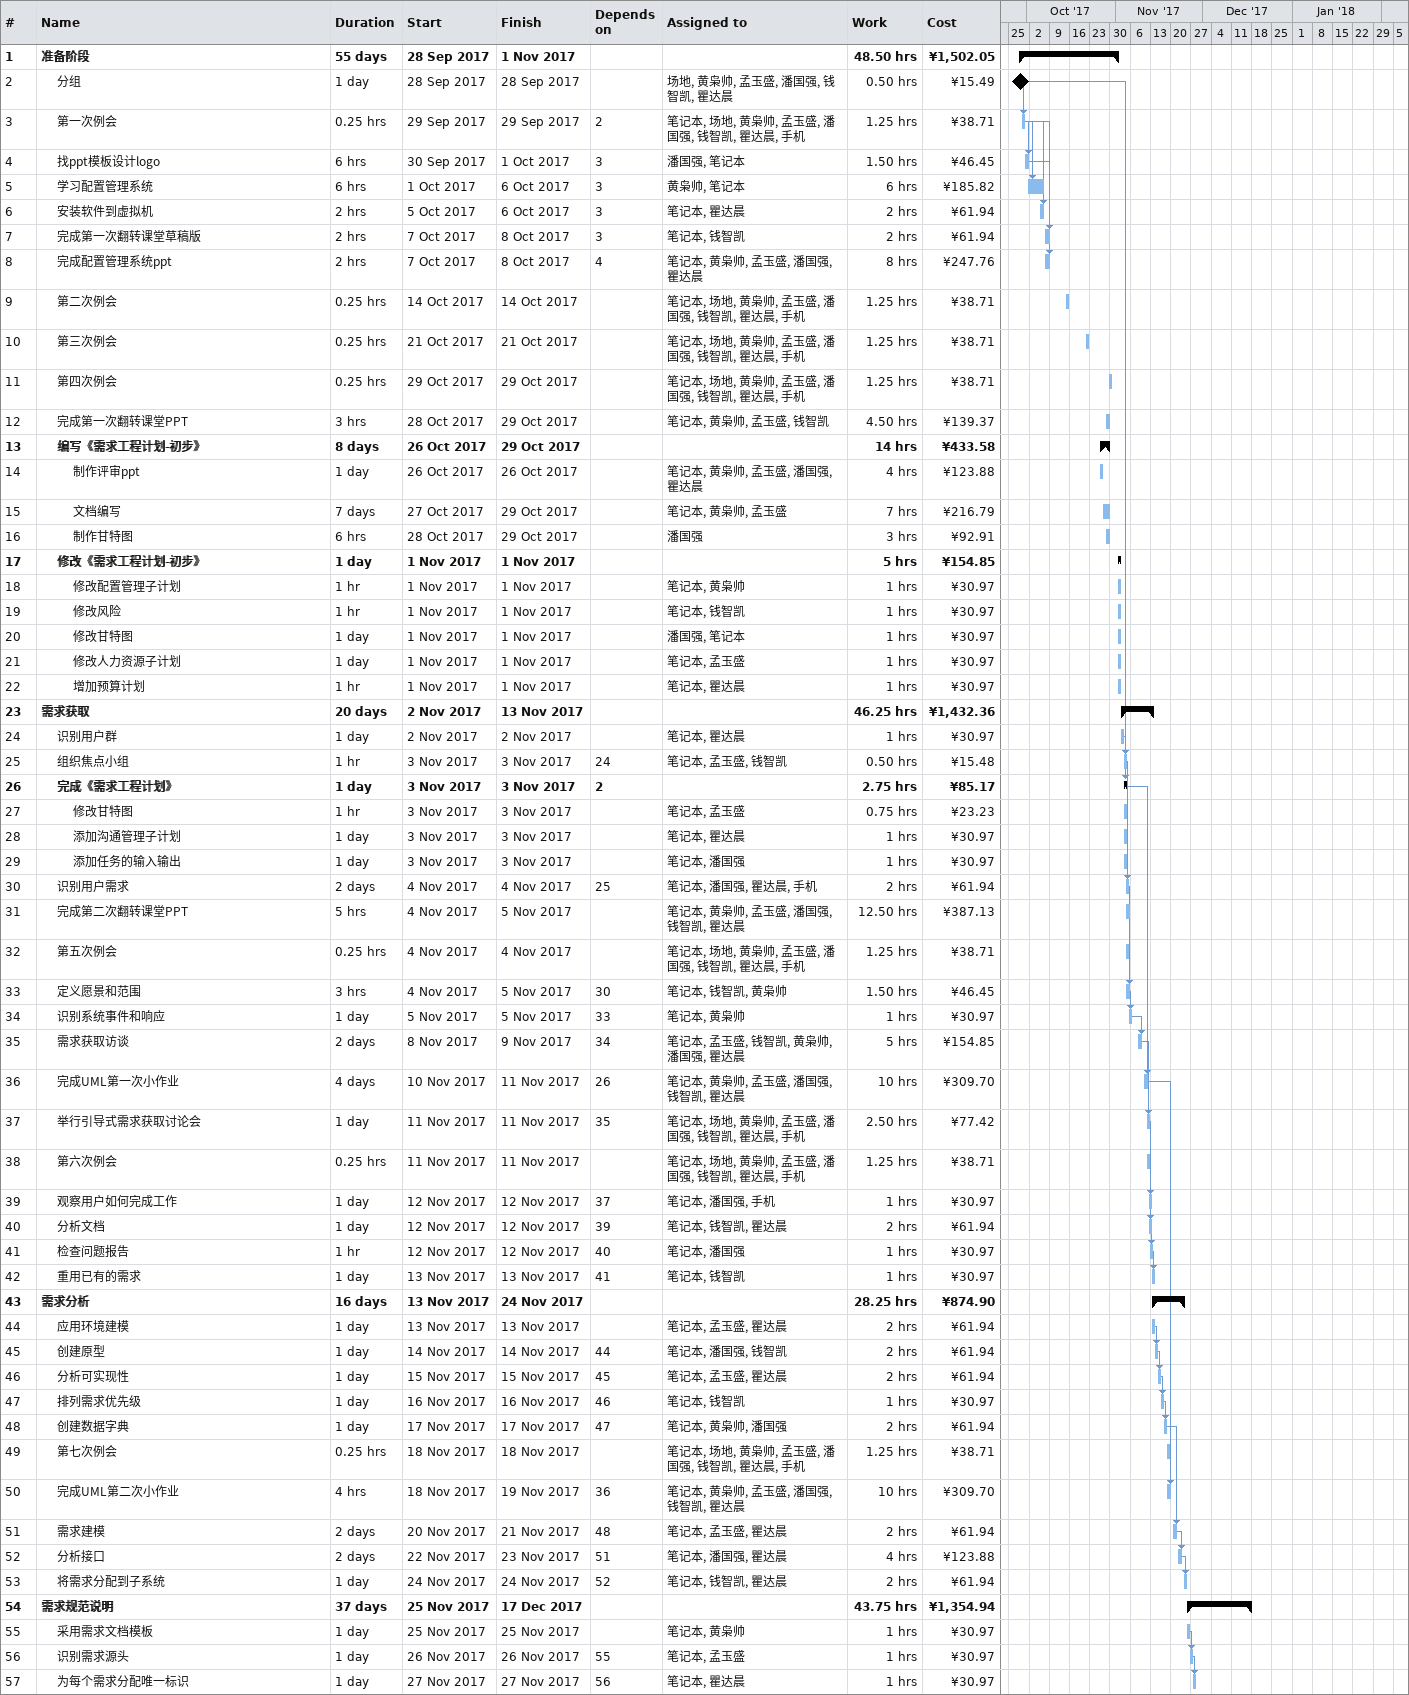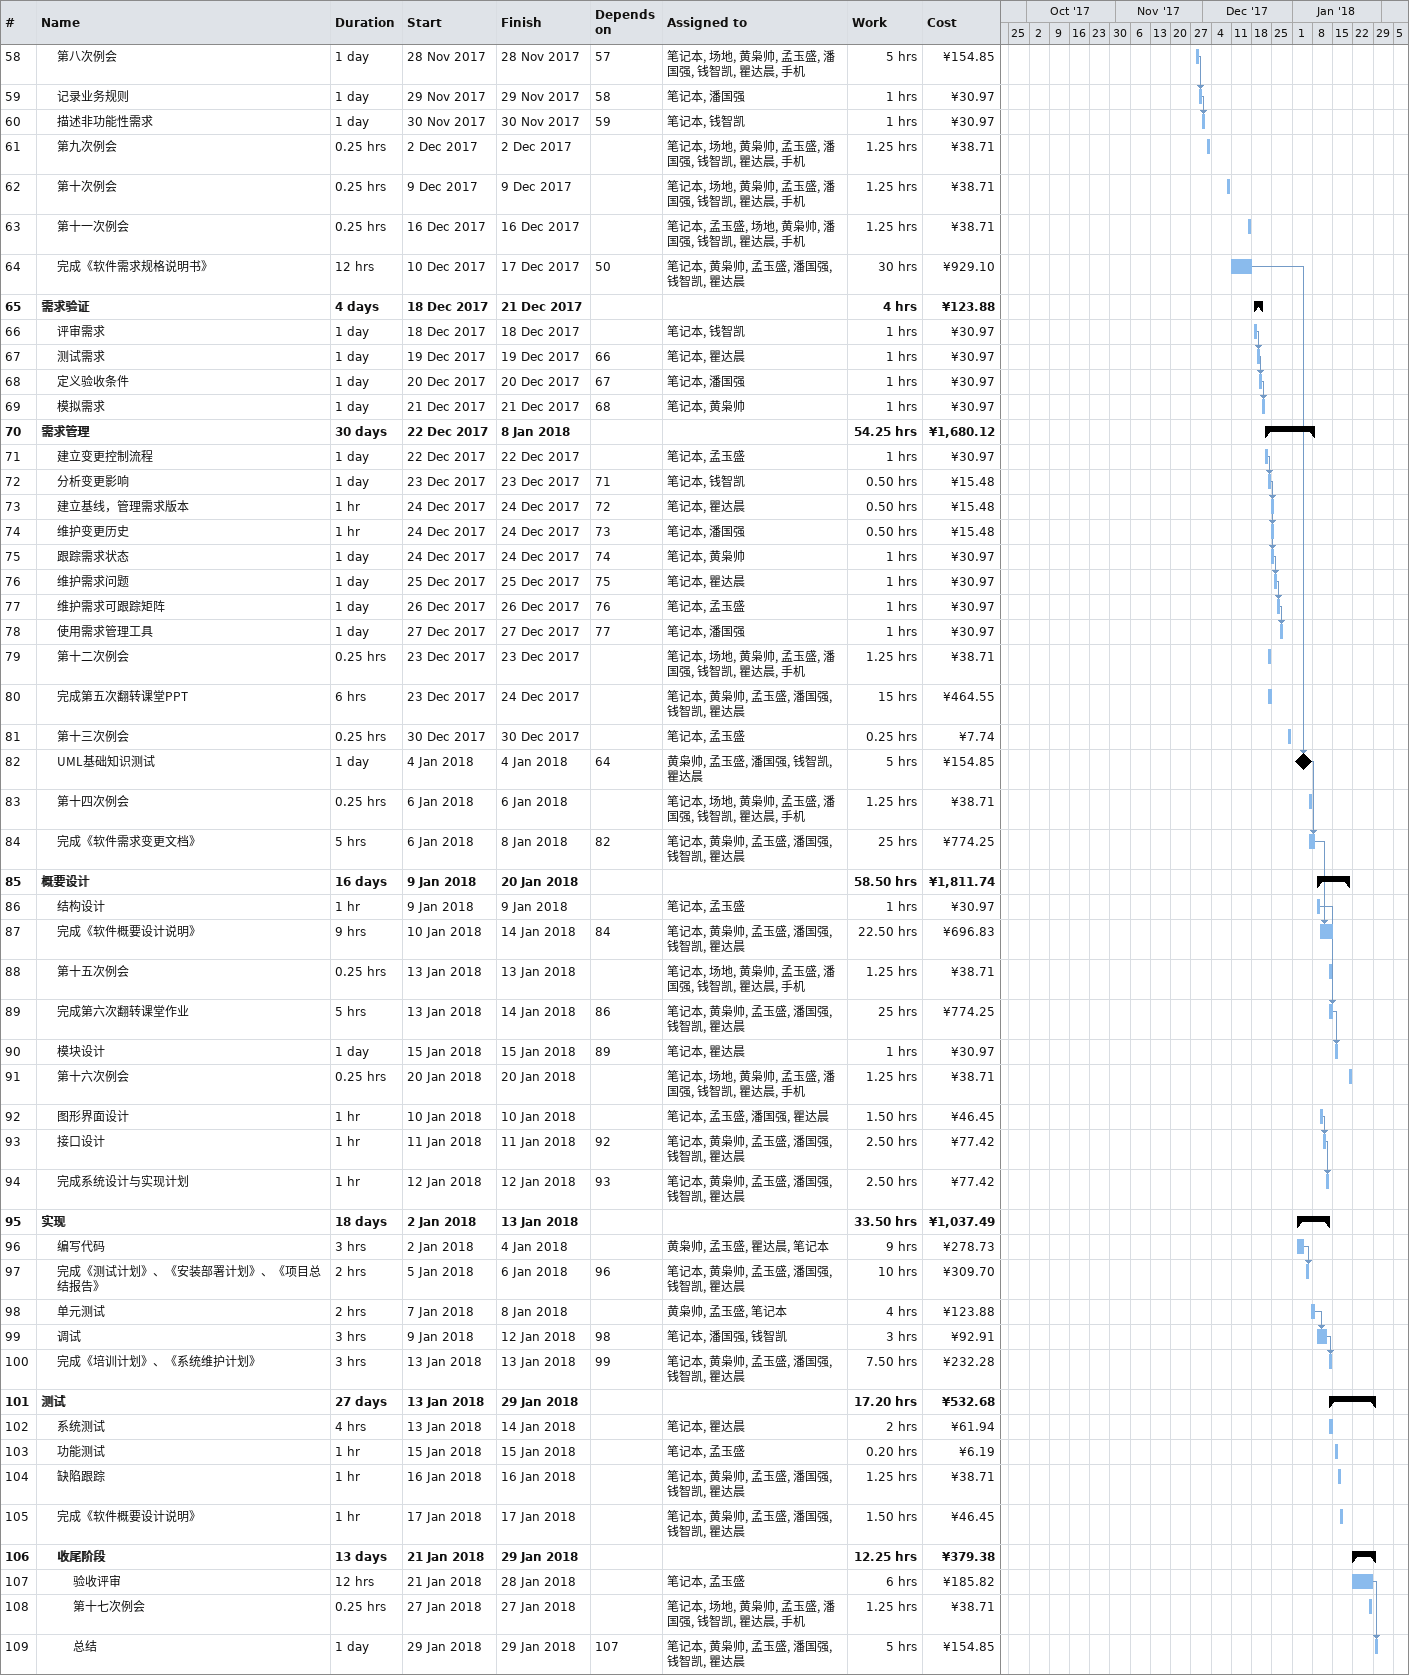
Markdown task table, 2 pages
| ID | Level | Task | Duration | Start | Finish | Predecessors | Resources | Work (h) | Cost (¥) |
|---|---|---|---|---|---|---|---|---|---|
| 1 | 1 | **准备阶段** | 55d | 2017-09-28 | 2017-11-01 |  |  | 48.50 | 1502.05 |
| 2 | 2 | 分组 | 1d | 2017-09-28 | 2017-09-28 |  | 场地, 黄枭帅, 孟玉盛, 潘国强, 钱智凯, 瞿达晨 | 0.50 | 15.49 |
| 3 | 2 | 第一次例会 | 0.25h | 2017-09-29 | 2017-09-29 | 2 | 笔记本, 场地, 黄枭帅, 孟玉盛, 潘国强, 钱智凯, 瞿达晨, 手机 | 1.25 | 38.71 |
| 4 | 2 | 找ppt模板设计logo | 6h | 2017-09-30 | 2017-10-01 | 3 | 潘国强, 笔记本 | 1.50 | 46.45 |
| 5 | 2 | 学习配置管理系统 | 6h | 2017-10-01 | 2017-10-06 | 3 | 黄枭帅, 笔记本 | 6 | 185.82 |
| 6 | 2 | 安装软件到虚拟机 | 2h | 2017-10-05 | 2017-10-06 | 3 | 笔记本, 瞿达晨 | 2 | 61.94 |
| 7 | 2 | 完成第一次翻转课堂草稿版 | 2h | 2017-10-07 | 2017-10-08 | 3 | 笔记本, 钱智凯 | 2 | 61.94 |
| 8 | 2 | 完成配置管理系统ppt | 2h | 2017-10-07 | 2017-10-08 | 4 | 笔记本, 黄枭帅, 孟玉盛, 潘国强, 瞿达晨 | 8 | 247.76 |
| 9 | 2 | 第二次例会 | 0.25h | 2017-10-14 | 2017-10-14 |  | 笔记本, 场地, 黄枭帅, 孟玉盛, 潘国强, 钱智凯, 瞿达晨, 手机 | 1.25 | 38.71 |
| 10 | 2 | 第三次例会 | 0.25h | 2017-10-21 | 2017-10-21 |  | 笔记本, 场地, 黄枭帅, 孟玉盛, 潘国强, 钱智凯, 瞿达晨, 手机 | 1.25 | 38.71 |
| 11 | 2 | 第四次例会 | 0.25h | 2017-10-29 | 2017-10-29 |  | 笔记本, 场地, 黄枭帅, 孟玉盛, 潘国强, 钱智凯, 瞿达晨, 手机 | 1.25 | 38.71 |
| 12 | 2 | 完成第一次翻转课堂PPT | 3h | 2017-10-28 | 2017-10-29 |  | 笔记本, 黄枭帅, 孟玉盛, 钱智凯 | 4.50 | 139.37 |
| 13 | 2 | **编写《需求工程计划-初步》** | 8d | 2017-10-26 | 2017-10-29 |  |  | 14 | 433.58 |
| 14 | 3 | 制作评审ppt | 1d | 2017-10-26 | 2017-10-26 |  | 笔记本, 黄枭帅, 孟玉盛, 潘国强, 瞿达晨 | 4 | 123.88 |
| 15 | 3 | 文档编写 | 7d | 2017-10-27 | 2017-10-29 |  | 笔记本, 黄枭帅, 孟玉盛 | 7 | 216.79 |
| 16 | 3 | 制作甘特图 | 6h | 2017-10-28 | 2017-10-29 |  | 潘国强 | 3 | 92.91 |
| 17 | 2 | **修改《需求工程计划-初步》** | 1d | 2017-11-01 | 2017-11-01 |  |  | 5 | 154.85 |
| 18 | 3 | 修改配置管理子计划 | 1h | 2017-11-01 | 2017-11-01 |  | 笔记本, 黄枭帅 | 1 | 30.97 |
| 19 | 3 | 修改风险 | 1h | 2017-11-01 | 2017-11-01 |  | 笔记本, 钱智凯 | 1 | 30.97 |
| 20 | 3 | 修改甘特图 | 1d | 2017-11-01 | 2017-11-01 |  | 潘国强, 笔记本 | 1 | 30.97 |
| 21 | 3 | 修改人力资源子计划 | 1d | 2017-11-01 | 2017-11-01 |  | 笔记本, 孟玉盛 | 1 | 30.97 |
| 22 | 3 | 增加预算计划 | 1h | 2017-11-01 | 2017-11-01 |  | 笔记本, 瞿达晨 | 1 | 30.97 |
| 23 | 1 | **需求获取** | 20d | 2017-11-02 | 2017-11-13 |  |  | 46.25 | 1432.36 |
| 24 | 2 | 识别用户群 | 1d | 2017-11-02 | 2017-11-02 |  | 笔记本, 瞿达晨 | 1 | 30.97 |
| 25 | 2 | 组织焦点小组 | 1h | 2017-11-03 | 2017-11-03 | 24 | 笔记本, 孟玉盛, 钱智凯 | 0.50 | 15.48 |
| 26 | 2 | **完成《需求工程计划》** | 1d | 2017-11-03 | 2017-11-03 | 2 |  | 2.75 | 85.17 |
| 27 | 3 | 修改甘特图 | 1h | 2017-11-03 | 2017-11-03 |  | 笔记本, 孟玉盛 | 0.75 | 23.23 |
| 28 | 3 | 添加沟通管理子计划 | 1d | 2017-11-03 | 2017-11-03 |  | 笔记本, 瞿达晨 | 1 | 30.97 |
| 29 | 3 | 添加任务的输入输出 | 1d | 2017-11-03 | 2017-11-03 |  | 笔记本, 潘国强 | 1 | 30.97 |
| 30 | 2 | 识别用户需求 | 2d | 2017-11-04 | 2017-11-04 | 25 | 笔记本, 潘国强, 瞿达晨, 手机 | 2 | 61.94 |
| 31 | 2 | 完成第二次翻转课堂PPT | 5h | 2017-11-04 | 2017-11-05 |  | 笔记本, 黄枭帅, 孟玉盛, 潘国强, 钱智凯, 瞿达晨 | 12.50 | 387.13 |
| 32 | 2 | 第五次例会 | 0.25h | 2017-11-04 | 2017-11-04 |  | 笔记本, 场地, 黄枭帅, 孟玉盛, 潘国强, 钱智凯, 瞿达晨, 手机 | 1.25 | 38.71 |
| 33 | 2 | 定义愿景和范围 | 3h | 2017-11-04 | 2017-11-05 | 30 | 笔记本, 钱智凯, 黄枭帅 | 1.50 | 46.45 |
| 34 | 2 | 识别系统事件和响应 | 1d | 2017-11-05 | 2017-11-05 | 33 | 笔记本, 黄枭帅 | 1 | 30.97 |
| 35 | 2 | 需求获取访谈 | 2d | 2017-11-08 | 2017-11-09 | 34 | 笔记本, 孟玉盛, 钱智凯, 黄枭帅, 潘国强, 瞿达晨 | 5 | 154.85 |
| 36 | 2 | 完成UML第一次小作业 | 4d | 2017-11-10 | 2017-11-11 | 26 | 笔记本, 黄枭帅, 孟玉盛, 潘国强, 钱智凯, 瞿达晨 | 10 | 309.70 |
| 37 | 2 | 举行引导式需求获取讨论会 | 1d | 2017-11-11 | 2017-11-11 | 35 | 笔记本, 场地, 黄枭帅, 孟玉盛, 潘国强, 钱智凯, 瞿达晨, 手机 | 2.50 | 77.42 |
| 38 | 2 | 第六次例会 | 0.25h | 2017-11-11 | 2017-11-11 |  | 笔记本, 场地, 黄枭帅, 孟玉盛, 潘国强, 钱智凯, 瞿达晨, 手机 | 1.25 | 38.71 |
| 39 | 2 | 观察用户如何完成工作 | 1d | 2017-11-12 | 2017-11-12 | 37 | 笔记本, 潘国强, 手机 | 1 | 30.97 |
| 40 | 2 | 分析文档 | 1d | 2017-11-12 | 2017-11-12 | 39 | 笔记本, 钱智凯, 瞿达晨 | 2 | 61.94 |
| 41 | 2 | 检查问题报告 | 1h | 2017-11-12 | 2017-11-12 | 40 | 笔记本, 潘国强 | 1 | 30.97 |
| 42 | 2 | 重用已有的需求 | 1d | 2017-11-13 | 2017-11-13 | 41 | 笔记本, 钱智凯 | 1 | 30.97 |
| 43 | 1 | **需求分析** | 16d | 2017-11-13 | 2017-11-24 |  |  | 28.25 | 874.90 |
| 44 | 2 | 应用环境建模 | 1d | 2017-11-13 | 2017-11-13 |  | 笔记本, 孟玉盛, 瞿达晨 | 2 | 61.94 |
| 45 | 2 | 创建原型 | 1d | 2017-11-14 | 2017-11-14 | 44 | 笔记本, 潘国强, 钱智凯 | 2 | 61.94 |
| 46 | 2 | 分析可实现性 | 1d | 2017-11-15 | 2017-11-15 | 45 | 笔记本, 孟玉盛, 瞿达晨 | 2 | 61.94 |
| 47 | 2 | 排列需求优先级 | 1d | 2017-11-16 | 2017-11-16 | 46 | 笔记本, 钱智凯 | 1 | 30.97 |
| 48 | 2 | 创建数据字典 | 1d | 2017-11-17 | 2017-11-17 | 47 | 笔记本, 黄枭帅, 潘国强 | 2 | 61.94 |
| 49 | 2 | 第七次例会 | 0.25h | 2017-11-18 | 2017-11-18 |  | 笔记本, 场地, 黄枭帅, 孟玉盛, 潘国强, 钱智凯, 瞿达晨, 手机 | 1.25 | 38.71 |
| 50 | 2 | 完成UML第二次小作业 | 4h | 2017-11-18 | 2017-11-19 | 36 | 笔记本, 黄枭帅, 孟玉盛, 潘国强, 钱智凯, 瞿达晨 | 10 | 309.70 |
| 51 | 2 | 需求建模 | 2d | 2017-11-20 | 2017-11-21 | 48 | 笔记本, 孟玉盛, 瞿达晨 | 2 | 61.94 |
| 52 | 2 | 分析接口 | 2d | 2017-11-22 | 2017-11-23 | 51 | 笔记本, 潘国强, 瞿达晨 | 4 | 123.88 |
| 53 | 2 | 将需求分配到子系统 | 1d | 2017-11-24 | 2017-11-24 | 52 | 笔记本, 钱智凯, 瞿达晨 | 2 | 61.94 |
| 54 | 1 | **需求规范说明** | 37d | 2017-11-25 | 2017-12-17 |  |  | 43.75 | 1354.94 |
| 55 | 2 | 采用需求文档模板 | 1d | 2017-11-25 | 2017-11-25 |  | 笔记本, 黄枭帅 | 1 | 30.97 |
| 56 | 2 | 识别需求源头 | 1d | 2017-11-26 | 2017-11-26 | 55 | 笔记本, 孟玉盛 | 1 | 30.97 |
| 57 | 2 | 为每个需求分配唯一标识 | 1d | 2017-11-27 | 2017-11-27 | 56 | 笔记本, 瞿达晨 | 1 | 30.97 |
| 58 | 2 | 第八次例会 | 1d | 2017-11-28 | 2017-11-28 | 57 | 笔记本, 场地, 黄枭帅, 孟玉盛, 潘国强, 钱智凯, 瞿达晨, 手机 | 5 | 154.85 |
| 59 | 2 | 记录业务规则 | 1d | 2017-11-29 | 2017-11-29 | 58 | 笔记本, 潘国强 | 1 | 30.97 |
| 60 | 2 | 描述非功能性需求 | 1d | 2017-11-30 | 2017-11-30 | 59 | 笔记本, 钱智凯 | 1 | 30.97 |
| 61 | 2 | 第九次例会 | 0.25h | 2017-12-02 | 2017-12-02 |  | 笔记本, 场地, 黄枭帅, 孟玉盛, 潘国强, 钱智凯, 瞿达晨, 手机 | 1.25 | 38.71 |
| 62 | 2 | 第十次例会 | 0.25h | 2017-12-09 | 2017-12-09 |  | 笔记本, 场地, 黄枭帅, 孟玉盛, 潘国强, 钱智凯, 瞿达晨, 手机 | 1.25 | 38.71 |
| 63 | 2 | 第十一次例会 | 0.25h | 2017-12-16 | 2017-12-16 |  | 笔记本, 孟玉盛, 场地, 黄枭帅, 潘国强, 钱智凯, 瞿达晨, 手机 | 1.25 | 38.71 |
| 64 | 2 | 完成《软件需求规格说明书》 | 12h | 2017-12-10 | 2017-12-17 | 50 | 笔记本, 黄枭帅, 孟玉盛, 潘国强, 钱智凯, 瞿达晨 | 30 | 929.10 |
| 65 | 1 | **需求验证** | 4d | 2017-12-18 | 2017-12-21 |  |  | 4 | 123.88 |
| 66 | 2 | 评审需求 | 1d | 2017-12-18 | 2017-12-18 |  | 笔记本, 钱智凯 | 1 | 30.97 |
| 67 | 2 | 测试需求 | 1d | 2017-12-19 | 2017-12-19 | 66 | 笔记本, 瞿达晨 | 1 | 30.97 |
| 68 | 2 | 定义验收条件 | 1d | 2017-12-20 | 2017-12-20 | 67 | 笔记本, 潘国强 | 1 | 30.97 |
| 69 | 2 | 模拟需求 | 1d | 2017-12-21 | 2017-12-21 | 68 | 笔记本, 黄枭帅 | 1 | 30.97 |
| 70 | 1 | **需求管理** | 30d | 2017-12-22 | 2018-01-08 |  |  | 54.25 | 1680.12 |
| 71 | 2 | 建立变更控制流程 | 1d | 2017-12-22 | 2017-12-22 |  | 笔记本, 孟玉盛 | 1 | 30.97 |
| 72 | 2 | 分析变更影响 | 1d | 2017-12-23 | 2017-12-23 | 71 | 笔记本, 钱智凯 | 0.50 | 15.48 |
| 73 | 2 | 建立基线，管理需求版本 | 1h | 2017-12-24 | 2017-12-24 | 72 | 笔记本, 瞿达晨 | 0.50 | 15.48 |
| 74 | 2 | 维护变更历史 | 1h | 2017-12-24 | 2017-12-24 | 73 | 笔记本, 潘国强 | 0.50 | 15.48 |
| 75 | 2 | 跟踪需求状态 | 1d | 2017-12-24 | 2017-12-24 | 74 | 笔记本, 黄枭帅 | 1 | 30.97 |
| 76 | 2 | 维护需求问题 | 1d | 2017-12-25 | 2017-12-25 | 75 | 笔记本, 瞿达晨 | 1 | 30.97 |
| 77 | 2 | 维护需求可跟踪矩阵 | 1d | 2017-12-26 | 2017-12-26 | 76 | 笔记本, 孟玉盛 | 1 | 30.97 |
| 78 | 2 | 使用需求管理工具 | 1d | 2017-12-27 | 2017-12-27 | 77 | 笔记本, 潘国强 | 1 | 30.97 |
| 79 | 2 | 第十二次例会 | 0.25h | 2017-12-23 | 2017-12-23 |  | 笔记本, 场地, 黄枭帅, 孟玉盛, 潘国强, 钱智凯, 瞿达晨, 手机 | 1.25 | 38.71 |
| 80 | 2 | 完成第五次翻转课堂PPT | 6h | 2017-12-23 | 2017-12-24 |  | 笔记本, 黄枭帅, 孟玉盛, 潘国强, 钱智凯, 瞿达晨 | 15 | 464.55 |
| 81 | 2 | 第十三次例会 | 0.25h | 2017-12-30 | 2017-12-30 |  | 笔记本, 孟玉盛 | 0.25 | 7.74 |
| 82 | 2 | UML基础知识测试 | 1d | 2018-01-04 | 2018-01-04 | 64 | 黄枭帅, 孟玉盛, 潘国强, 钱智凯, 瞿达晨 | 5 | 154.85 |
| 83 | 2 | 第十四次例会 | 0.25h | 2018-01-06 | 2018-01-06 |  | 笔记本, 场地, 黄枭帅, 孟玉盛, 潘国强, 钱智凯, 瞿达晨, 手机 | 1.25 | 38.71 |
| 84 | 2 | 完成《软件需求变更文档》 | 5h | 2018-01-06 | 2018-01-08 | 82 | 笔记本, 黄枭帅, 孟玉盛, 潘国强, 钱智凯, 瞿达晨 | 25 | 774.25 |
| 85 | 1 | **概要设计** | 16d | 2018-01-09 | 2018-01-20 |  |  | 58.50 | 1811.74 |
| 86 | 2 | 结构设计 | 1h | 2018-01-09 | 2018-01-09 |  | 笔记本, 孟玉盛 | 1 | 30.97 |
| 87 | 2 | 完成《软件概要设计说明》 | 9h | 2018-01-10 | 2018-01-14 | 84 | 笔记本, 黄枭帅, 孟玉盛, 潘国强, 钱智凯, 瞿达晨 | 22.50 | 696.83 |
| 88 | 2 | 第十五次例会 | 0.25h | 2018-01-13 | 2018-01-13 |  | 笔记本, 场地, 黄枭帅, 孟玉盛, 潘国强, 钱智凯, 瞿达晨, 手机 | 1.25 | 38.71 |
| 89 | 2 | 完成第六次翻转课堂作业 | 5h | 2018-01-13 | 2018-01-14 | 86 | 笔记本, 黄枭帅, 孟玉盛, 潘国强, 钱智凯, 瞿达晨 | 25 | 774.25 |
| 90 | 2 | 模块设计 | 1d | 2018-01-15 | 2018-01-15 | 89 | 笔记本, 瞿达晨 | 1 | 30.97 |
| 91 | 2 | 第十六次例会 | 0.25h | 2018-01-20 | 2018-01-20 |  | 笔记本, 场地, 黄枭帅, 孟玉盛, 潘国强, 钱智凯, 瞿达晨, 手机 | 1.25 | 38.71 |
| 92 | 2 | 图形界面设计 | 1h | 2018-01-10 | 2018-01-10 |  | 笔记本, 孟玉盛, 潘国强, 瞿达晨 | 1.50 | 46.45 |
| 93 | 2 | 接口设计 | 1h | 2018-01-11 | 2018-01-11 | 92 | 笔记本, 黄枭帅, 孟玉盛, 潘国强, 钱智凯, 瞿达晨 | 2.50 | 77.42 |
| 94 | 2 | 完成系统设计与实现计划 | 1h | 2018-01-12 | 2018-01-12 | 93 | 笔记本, 黄枭帅, 孟玉盛, 潘国强, 钱智凯, 瞿达晨 | 2.50 | 77.42 |
| 95 | 1 | **实现** | 18d | 2018-01-02 | 2018-01-13 |  |  | 33.50 | 1037.49 |
| 96 | 2 | 编写代码 | 3h | 2018-01-02 | 2018-01-04 |  | 黄枭帅, 孟玉盛, 瞿达晨, 笔记本 | 9 | 278.73 |
| 97 | 2 | 完成《测试计划》、《安装部署计划》、《项目总结报告》 | 2h | 2018-01-05 | 2018-01-06 | 96 | 笔记本, 黄枭帅, 孟玉盛, 潘国强, 钱智凯, 瞿达晨 | 10 | 309.70 |
| 98 | 2 | 单元测试 | 2h | 2018-01-07 | 2018-01-08 |  | 黄枭帅, 孟玉盛, 笔记本 | 4 | 123.88 |
| 99 | 2 | 调试 | 3h | 2018-01-09 | 2018-01-12 | 98 | 笔记本, 潘国强, 钱智凯 | 3 | 92.91 |
| 100 | 2 | 完成《培训计划》、《系统维护计划》 | 3h | 2018-01-13 | 2018-01-13 | 99 | 笔记本, 黄枭帅, 孟玉盛, 潘国强, 钱智凯, 瞿达晨 | 7.50 | 232.28 |
| 101 | 1 | **测试** | 27d | 2018-01-13 | 2018-01-29 |  |  | 17.20 | 532.68 |
| 102 | 2 | 系统测试 | 4h | 2018-01-13 | 2018-01-14 |  | 笔记本, 瞿达晨 | 2 | 61.94 |
| 103 | 2 | 功能测试 | 1h | 2018-01-15 | 2018-01-15 |  | 笔记本, 孟玉盛 | 0.20 | 6.19 |
| 104 | 2 | 缺陷跟踪 | 1h | 2018-01-16 | 2018-01-16 |  | 笔记本, 黄枭帅, 孟玉盛, 潘国强, 钱智凯, 瞿达晨 | 1.25 | 38.71 |
| 105 | 2 | 完成《软件概要设计说明》 | 1h | 2018-01-17 | 2018-01-17 |  | 笔记本, 黄枭帅, 孟玉盛, 潘国强, 钱智凯, 瞿达晨 | 1.50 | 46.45 |
| 106 | 2 | **收尾阶段** | 13d | 2018-01-21 | 2018-01-29 |  |  | 12.25 | 379.38 |
| 107 | 3 | 验收评审 | 12h | 2018-01-21 | 2018-01-28 |  | 笔记本, 孟玉盛 | 6 | 185.82 |
| 108 | 3 | 第十七次例会 | 0.25h | 2018-01-27 | 2018-01-27 |  | 笔记本, 场地, 黄枭帅, 孟玉盛, 潘国强, 钱智凯, 瞿达晨, 手机 | 1.25 | 38.71 |
| 109 | 3 | 总结 | 1d | 2018-01-29 | 2018-01-29 | 107 | 笔记本, 黄枭帅, 孟玉盛, 潘国强, 钱智凯, 瞿达晨 | 5 | 154.85 |
